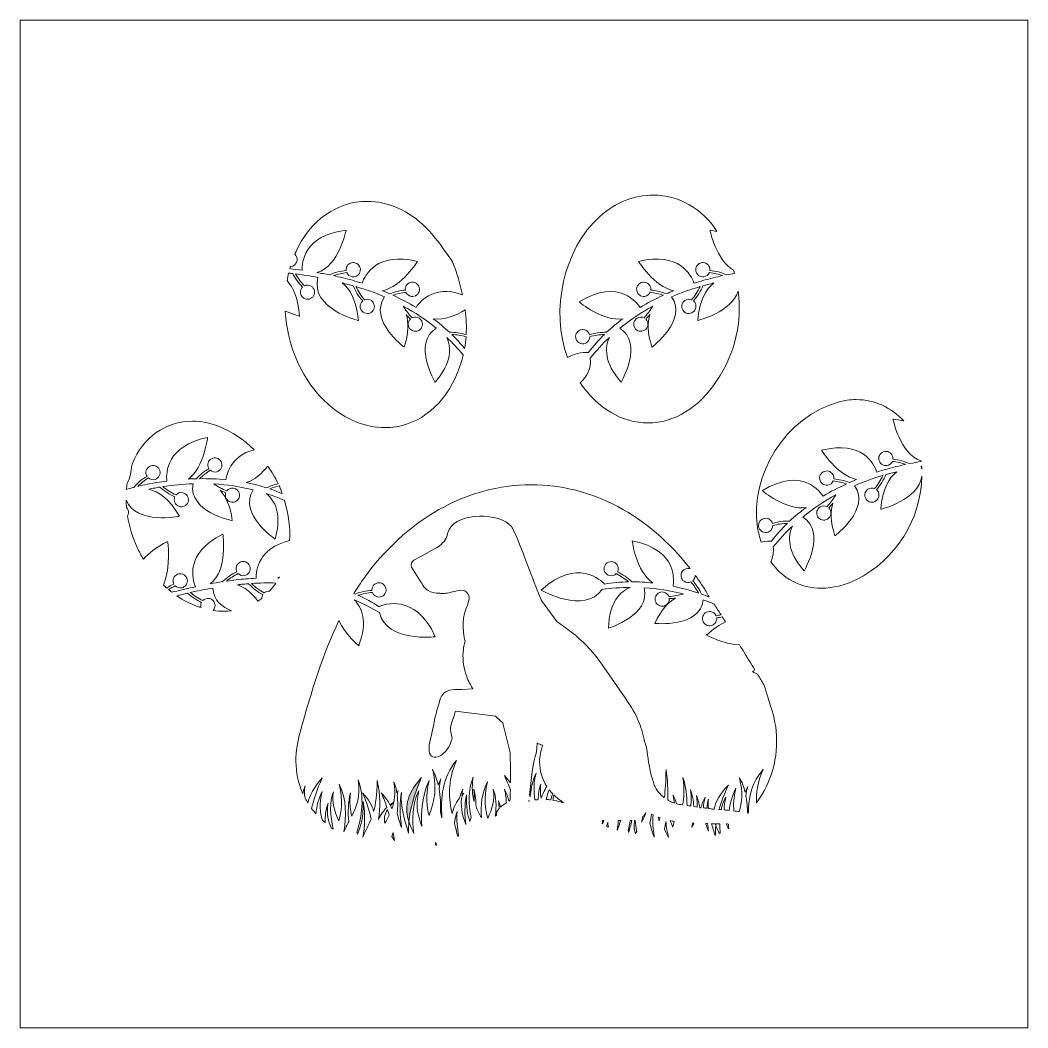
# Model space of a CAD drawing. Extents: x 259 to 1424, y -885 to -136.
# Drawn here: x 263.2 to 587.2, y -885.3 to -561.3 of the extents above; entities that cross this region are included whole.
import ezdxf

# ---------------------------------------------------------------- set-up
doc = ezdxf.new("R2010")
doc.units = 0
doc.header["$MEASUREMENT"] = 0
doc.layers.add('Layer 1', color=7, linetype='Continuous', lineweight=0)

# ---------------------------------------------------------------- blocks, each defined once
blk = doc.blocks.new('Block_0')
at = {"layer": 'Layer 1', "true_color": 0x222a39, "transparency": 33554687}
h = blk.add_hatch(color=179, dxfattribs=at)
h.dxf.hatch_style = 2
edge = h.paths.add_edge_path()
edge.add_spline(control_points=[(388.18, -818.9), (388.55, -815.05), (389.69, -810.4), (392.25, -804.82), (386.99, -810.62), (386.89, -814.93), (388.18, -818.9)], knot_values=[0, 0, 0, 0, 1, 1, 1, 2, 2, 2, 2], degree=3, periodic=0)
at = {"layer": 'Layer 1'}
for points, knots in [([(263.18, -561.27), (263.18, -561.27), (263.18, -885.29), (263.18, -885.29), (263.18, -885.29), (587.19, -885.29), (587.19, -885.29), (587.19, -885.29), (587.19, -561.27), (587.19, -561.27), (587.19, -561.27), (263.18, -561.27), (263.18, -561.27)], [0, 0, 0, 0, 1, 1, 1, 2, 2, 2, 3, 3, 3, 4, 4, 4, 4]), ([(449.6, -624.4), (454.65, -619.91), (460.58, -617.53), (466.75, -617.53), (474.96, -617.53), (482.45, -621.85), (487.23, -629.18), (486.52, -629.04), (485.78, -628.93), (484.99, -628.84), (484.99, -628.84), (486.94, -638.44), (492.59, -641.67), (492.69, -642.01), (492.78, -642.36), (492.87, -642.7), (492.02, -642.86), (491.17, -643), (490.33, -643.17), (488.66, -642.42), (486.77, -641.9), (484.95, -641.79), (484.98, -641.6), (484.99, -641.4), (484.96, -641.2), (484.78, -639.95), (483.62, -639.08), (482.37, -639.25), (481.12, -639.43), (480.25, -640.59), (480.43, -641.84), (480.61, -643.09), (481.76, -643.96), (483.01, -643.78), (483.82, -643.67), (484.47, -643.14), (484.78, -642.44), (486.25, -642.63), (487.66, -642.97), (489.05, -643.43), (487, -643.87), (484.97, -644.36), (482.97, -644.93), (481.93, -645.23), (480.88, -645.55), (479.84, -645.89), (478.94, -643.28), (475.13, -635.63), (462.03, -638.86), (462.03, -638.86), (467.02, -646.92), (473.31, -648.28), (472.51, -648.61), (471.71, -648.94), (470.92, -649.3), (469.35, -648.64), (467.6, -648.19), (465.94, -648.09), (465.96, -647.89), (465.97, -647.7), (465.94, -647.49), (465.76, -646.24), (464.6, -645.37), (463.35, -645.55), (462.1, -645.73), (461.23, -646.88), (461.41, -648.14), (461.59, -649.39), (462.75, -650.26), (464, -650.08), (464.81, -649.96), (465.45, -649.43), (465.76, -648.74), (467.22, -648.93), (468.62, -649.26), (470, -649.71), (467.43, -650.89), (464.92, -652.2), (462.5, -653.65), (461.86, -652.63), (455.87, -643.83), (442.96, -651.9), (442.96, -651.9), (450.53, -658.28), (457.03, -657.28), (455.19, -658.64), (453.43, -660.1), (451.76, -661.64), (449.93, -661.59), (447.98, -661.84), (446.26, -662.43), (446.2, -662.24), (446.13, -662.06), (446.03, -661.88), (445.39, -660.79), (443.98, -660.43), (442.9, -661.08), (441.81, -661.72), (441.45, -663.12), (442.09, -664.21), (442.74, -665.3), (444.14, -665.66), (445.23, -665.01), (445.93, -664.59), (446.32, -663.86), (446.34, -663.09), (447.89, -662.67), (449.44, -662.43), (451.03, -662.34), (449.17, -664.14), (447.45, -666.07), (445.89, -668.12), (445.18, -668.07), (442.16, -667.97), (439.12, -669.78), (433.67, -654.55), (437.78, -634.92), (449.6, -624.4)], [0, 0, 0, 0, 1, 1, 1, 2, 2, 2, 3, 3, 3, 4, 4, 4, 5, 5, 5, 6, 6, 6, 7, 7, 7, 8, 8, 8, 9, 9, 9, 10, 10, 10, 11, 11, 11, 12, 12, 12, 13, 13, 13, 14, 14, 14, 15, 15, 15, 16, 16, 16, 17, 17, 17, 18, 18, 18, 19, 19, 19, 20, 20, 20, 21, 21, 21, 22, 22, 22, 23, 23, 23, 24, 24, 24, 25, 25, 25, 26, 26, 26, 27, 27, 27, 28, 28, 28, 29, 29, 29, 30, 30, 30, 31, 31, 31, 32, 32, 32, 33, 33, 33, 34, 34, 34, 35, 35, 35, 36, 36, 36, 37, 37, 37, 38, 38, 38, 39, 39, 39, 39]), ([(374.78, -619.54), (381.51, -619.54), (388.23, -622.55), (393.7, -628.01), (396.38, -630.68), (398.71, -633.99), (400.58, -636.65), (401.16, -637.47), (401.71, -638.26), (402.24, -638.98), (403.63, -642.75), (404.69, -646.27), (405.43, -649.59), (395.67, -645.94), (391.04, -652.76), (390.48, -653.65), (388.05, -652.2), (385.54, -650.89), (382.98, -649.71), (384.36, -649.26), (385.76, -648.93), (387.21, -648.74), (387.52, -649.43), (388.17, -649.96), (388.98, -650.08), (390.23, -650.26), (391.39, -649.39), (391.56, -648.14), (391.74, -646.88), (390.87, -645.73), (389.62, -645.55), (388.37, -645.37), (387.21, -646.24), (387.03, -647.49), (387.01, -647.7), (387.01, -647.89), (387.04, -648.09), (385.37, -648.19), (383.63, -648.64), (382.06, -649.3), (381.27, -648.94), (380.47, -648.61), (379.67, -648.28), (385.96, -646.92), (390.94, -638.86), (390.94, -638.86), (377.84, -635.63), (374.04, -643.28), (373.14, -645.89), (372.09, -645.55), (371.05, -645.23), (370.01, -644.93), (368.01, -644.36), (365.98, -643.87), (363.92, -643.43), (365.31, -642.97), (366.73, -642.63), (368.2, -642.44), (368.5, -643.14), (369.15, -643.67), (369.96, -643.78), (371.21, -643.96), (372.37, -643.09), (372.55, -641.84), (372.72, -640.59), (371.85, -639.43), (370.6, -639.25), (369.35, -639.08), (368.19, -639.95), (368.02, -641.2), (367.99, -641.4), (368, -641.6), (368.02, -641.79), (366.21, -641.9), (364.31, -642.42), (362.64, -643.17), (361.3, -642.9), (359.95, -642.65), (358.59, -642.42), (365.63, -640.45), (367.99, -628.84), (367.99, -628.84), (354.31, -630.37), (353.76, -639.26), (353.87, -641.7), (352.52, -641.51), (351.19, -641.35), (349.85, -641.18), (349.91, -640.96), (349.97, -640.73), (350.04, -640.5), (351.12, -640.45), (352.04, -639.65), (352.2, -638.54), (352.31, -637.76), (352.01, -637.02), (351.48, -636.53), (351.57, -636.3), (351.66, -636.07), (351.77, -635.84), (356.38, -625.64), (364.99, -619.54), (374.78, -619.54)], [0, 0, 0, 0, 1, 1, 1, 2, 2, 2, 3, 3, 3, 4, 4, 4, 5, 5, 5, 6, 6, 6, 7, 7, 7, 8, 8, 8, 9, 9, 9, 10, 10, 10, 11, 11, 11, 12, 12, 12, 13, 13, 13, 14, 14, 14, 15, 15, 15, 16, 16, 16, 17, 17, 17, 18, 18, 18, 19, 19, 19, 20, 20, 20, 21, 21, 21, 22, 22, 22, 23, 23, 23, 24, 24, 24, 25, 25, 25, 26, 26, 26, 27, 27, 27, 28, 28, 28, 29, 29, 29, 30, 30, 30, 31, 31, 31, 32, 32, 32, 33, 33, 33, 34, 34, 34, 34]), ([(362.17, -684.75), (353.91, -677.47), (349.05, -666.17), (348.43, -654.82), (350.98, -655.93), (353.03, -656.43), (353.03, -656.43), (352.63, -650.85), (350.99, -647.29), (348.99, -645), (349.13, -644.19), (349.3, -643.39), (349.49, -642.59), (349.92, -642.64), (350.36, -642.68), (350.8, -642.73), (351.6, -644.32), (352.71, -645.88), (354, -647.08), (353.86, -647.22), (353.72, -647.37), (353.62, -647.54), (352.96, -648.62), (353.29, -650.02), (354.37, -650.68), (355.45, -651.35), (356.86, -651.01), (357.52, -649.93), (358.18, -648.85), (357.84, -647.45), (356.76, -646.79), (356.06, -646.36), (355.23, -646.35), (354.55, -646.7), (353.44, -645.51), (352.5, -644.23), (351.67, -642.85), (354.1, -643.17), (356.52, -643.57), (358.92, -644.03), (356.31, -654.03), (371.93, -657.85), (371.93, -657.85), (371.46, -651.36), (369.21, -647.76), (366.73, -645.77), (367.39, -645.93), (368.04, -646.09), (368.69, -646.26), (369.22, -646.4), (369.75, -646.54), (370.28, -646.69), (370.98, -648.43), (372.04, -650.19), (373.32, -651.56), (373.17, -651.68), (373.03, -651.82), (372.91, -651.99), (372.19, -653.02), (372.43, -654.45), (373.47, -655.17), (374.5, -655.9), (375.93, -655.65), (376.65, -654.62), (377.38, -653.59), (377.13, -652.16), (376.1, -651.43), (375.43, -650.96), (374.6, -650.91), (373.89, -651.2), (372.81, -649.88), (371.91, -648.46), (371.14, -646.94), (374.3, -647.86), (377.38, -648.97), (380.36, -650.26), (375.07, -657.75), (386.65, -666.39), (386.65, -666.39), (388.22, -661.8), (388.12, -658.4), (387.3, -655.9), (387.72, -656.44), (388.18, -656.94), (388.66, -657.39), (388.52, -657.53), (388.39, -657.68), (388.28, -657.85), (387.62, -658.93), (387.96, -660.33), (389.04, -660.99), (390.11, -661.65), (391.52, -661.32), (392.18, -660.24), (392.84, -659.16), (392.51, -657.76), (391.43, -657.1), (390.73, -656.67), (389.89, -656.67), (389.21, -657.01), (388.11, -655.83), (387.17, -654.56), (386.34, -653.19), (390.11, -655.25), (393.68, -657.64), (396.99, -660.36), (389.22, -665.22), (396.57, -677.66), (396.57, -677.66), (402.2, -671.32), (401.74, -666.35), (400.35, -663.3), (402.22, -665.05), (403.98, -666.92), (405.65, -668.9), (405.06, -671.37), (404.23, -673.8), (403.13, -676.2), (398.51, -686.27), (390.04, -692.29), (380.48, -692.29), (374.1, -692.29), (367.76, -689.68), (362.17, -684.75)], [0, 0, 0, 0, 1, 1, 1, 2, 2, 2, 3, 3, 3, 4, 4, 4, 5, 5, 5, 6, 6, 6, 7, 7, 7, 8, 8, 8, 9, 9, 9, 10, 10, 10, 11, 11, 11, 12, 12, 12, 13, 13, 13, 14, 14, 14, 15, 15, 15, 16, 16, 16, 17, 17, 17, 18, 18, 18, 19, 19, 19, 20, 20, 20, 21, 21, 21, 22, 22, 22, 23, 23, 23, 24, 24, 24, 25, 25, 25, 26, 26, 26, 27, 27, 27, 28, 28, 28, 29, 29, 29, 30, 30, 30, 31, 31, 31, 32, 32, 32, 33, 33, 33, 34, 34, 34, 35, 35, 35, 36, 36, 36, 37, 37, 37, 38, 38, 38, 39, 39, 39, 40, 40, 40, 41, 41, 41, 41]), ([(446.45, -669.94), (448.36, -667.57), (450.43, -665.35), (452.62, -663.3), (451.24, -666.35), (450.77, -671.32), (456.4, -677.66), (456.4, -677.66), (463.76, -665.22), (455.98, -660.36), (459.3, -657.64), (462.87, -655.25), (466.63, -653.19), (465.81, -654.56), (464.87, -655.83), (463.77, -657.01), (463.08, -656.67), (462.25, -656.67), (461.55, -657.1), (460.47, -657.76), (460.13, -659.16), (460.79, -660.24), (461.45, -661.32), (462.86, -661.65), (463.94, -660.99), (465.01, -660.33), (465.35, -658.93), (464.69, -657.85), (464.58, -657.68), (464.45, -657.53), (464.31, -657.39), (464.8, -656.94), (465.25, -656.44), (465.68, -655.9), (464.85, -658.4), (464.75, -661.8), (466.32, -666.39), (466.32, -666.39), (477.91, -657.75), (472.61, -650.26), (475.59, -648.97), (478.67, -647.86), (481.83, -646.94), (481.06, -648.46), (480.16, -649.88), (479.08, -651.2), (478.38, -650.91), (477.54, -650.96), (476.87, -651.43), (475.84, -652.16), (475.59, -653.59), (476.32, -654.62), (477.05, -655.65), (478.47, -655.9), (479.51, -655.17), (480.54, -654.45), (480.79, -653.02), (480.06, -651.99), (479.94, -651.82), (479.8, -651.68), (479.65, -651.56), (480.94, -650.19), (481.99, -648.43), (482.7, -646.69), (483.23, -646.54), (483.76, -646.4), (484.29, -646.26), (484.94, -646.09), (485.59, -645.93), (486.24, -645.77), (483.76, -647.76), (481.52, -651.36), (481.05, -657.85), (481.05, -657.85), (491.97, -655.17), (494.01, -648.44), (495.37, -658.57), (493.1, -668.2), (487.21, -677.19), (481.54, -685.84), (473.45, -690.8), (465.02, -690.8), (456.77, -690.8), (448.91, -686.11), (443.27, -677.89), (445.42, -675.88), (446.9, -673.26), (446.45, -669.94)], [0, 0, 0, 0, 1, 1, 1, 2, 2, 2, 3, 3, 3, 4, 4, 4, 5, 5, 5, 6, 6, 6, 7, 7, 7, 8, 8, 8, 9, 9, 9, 10, 10, 10, 11, 11, 11, 12, 12, 12, 13, 13, 13, 14, 14, 14, 15, 15, 15, 16, 16, 16, 17, 17, 17, 18, 18, 18, 19, 19, 19, 20, 20, 20, 21, 21, 21, 22, 22, 22, 23, 23, 23, 24, 24, 24, 25, 25, 25, 26, 26, 26, 27, 27, 27, 28, 28, 28, 29, 29, 29, 29]), ([(406.59, -662.4), (404.9, -661.84), (403, -661.59), (401.21, -661.64), (399.55, -660.1), (397.79, -658.64), (395.95, -657.28), (399.56, -657.84), (403.5, -656.11), (406.29, -654.47), (406.64, -657.22), (406.74, -659.85), (406.59, -662.4)], [0, 0, 0, 0, 1, 1, 1, 2, 2, 2, 3, 3, 3, 4, 4, 4, 4]), ([(406.08, -666.84), (404.79, -665.26), (403.41, -663.76), (401.95, -662.34), (403.51, -662.43), (405.03, -662.67), (406.55, -663.07), (406.46, -664.35), (406.3, -665.6), (406.08, -666.84)], [0, 0, 0, 0, 1, 1, 1, 2, 2, 2, 3, 3, 3, 3]), ([(547.27, -690.14), (546.22, -689.88), (545.08, -689.68), (543.82, -689.54), (543.82, -689.54), (546.1, -700.72), (552.84, -702.99), (552.85, -703.06), (552.86, -703.12), (552.86, -703.18), (551.63, -703.4), (550.4, -703.62), (549.17, -703.87), (547.5, -703.12), (545.6, -702.6), (543.79, -702.49), (543.82, -702.29), (543.82, -702.1), (543.8, -701.89), (543.62, -700.64), (542.46, -699.77), (541.21, -699.95), (539.96, -700.13), (539.09, -701.28), (539.27, -702.53), (539.44, -703.79), (540.6, -704.66), (541.85, -704.48), (542.66, -704.36), (543.31, -703.83), (543.62, -703.14), (545.08, -703.33), (546.5, -703.67), (547.89, -704.13), (545.84, -704.56), (543.8, -705.05), (541.81, -705.63), (540.76, -705.93), (539.72, -706.24), (538.67, -706.58), (537.78, -703.98), (533.97, -696.32), (520.87, -699.56), (520.87, -699.56), (525.86, -707.62), (532.14, -708.97), (531.34, -709.3), (530.55, -709.64), (529.75, -709.99), (528.18, -709.34), (526.44, -708.89), (524.77, -708.78), (524.8, -708.59), (524.81, -708.39), (524.78, -708.19), (524.6, -706.94), (523.44, -706.07), (522.19, -706.25), (520.94, -706.42), (520.07, -707.58), (520.25, -708.83), (520.43, -710.08), (521.58, -710.95), (522.83, -710.78), (523.64, -710.66), (524.29, -710.13), (524.6, -709.43), (526.05, -709.63), (527.46, -709.95), (528.83, -710.41), (526.27, -711.59), (523.76, -712.9), (521.33, -714.35), (520.69, -713.32), (514.71, -704.53), (501.8, -712.6), (501.8, -712.6), (509.37, -718.97), (515.86, -717.98), (514.02, -719.34), (512.26, -720.79), (510.6, -722.34), (508.77, -722.29), (506.81, -722.54), (505.09, -723.13), (505.04, -722.94), (504.97, -722.75), (504.87, -722.58), (504.22, -721.49), (502.82, -721.13), (501.73, -721.77), (500.65, -722.42), (500.29, -723.82), (500.93, -724.91), (501.57, -725.99), (502.98, -726.35), (504.06, -725.71), (504.77, -725.29), (505.16, -724.55), (505.18, -723.79), (506.73, -723.37), (508.28, -723.13), (509.86, -723.04), (508.01, -724.83), (506.28, -726.76), (504.73, -728.82), (504.3, -728.79), (503.02, -728.74), (501.41, -729.11), (500.93, -727.65), (500.55, -726.11), (500.3, -724.48), (497.65, -707.3), (509.49, -688.8), (526.17, -684.1), (528.09, -683.56), (530.04, -683.29), (531.97, -683.29), (537.96, -683.29), (543.43, -685.88), (547.27, -690.14)], [0, 0, 0, 0, 1, 1, 1, 2, 2, 2, 3, 3, 3, 4, 4, 4, 5, 5, 5, 6, 6, 6, 7, 7, 7, 8, 8, 8, 9, 9, 9, 10, 10, 10, 11, 11, 11, 12, 12, 12, 13, 13, 13, 14, 14, 14, 15, 15, 15, 16, 16, 16, 17, 17, 17, 18, 18, 18, 19, 19, 19, 20, 20, 20, 21, 21, 21, 22, 22, 22, 23, 23, 23, 24, 24, 24, 25, 25, 25, 26, 26, 26, 27, 27, 27, 28, 28, 28, 29, 29, 29, 30, 30, 30, 31, 31, 31, 32, 32, 32, 33, 33, 33, 34, 34, 34, 35, 35, 35, 36, 36, 36, 37, 37, 37, 38, 38, 38, 39, 39, 39, 40, 40, 40, 40]), ([(318.6, -690.23), (321.4, -690.23), (324.22, -690.79), (326.97, -691.88), (331.34, -693.62), (335.11, -696.09), (338.41, -699.41), (330.51, -701.33), (329.46, -708.1), (329.35, -709.05), (326.54, -708.78), (323.7, -708.67), (320.88, -708.71), (321.93, -707.7), (323.06, -706.81), (324.29, -706.01), (324.87, -706.51), (325.68, -706.71), (326.46, -706.46), (327.67, -706.09), (328.34, -704.8), (327.96, -703.6), (327.59, -702.39), (326.3, -701.72), (325.1, -702.1), (323.89, -702.47), (323.22, -703.76), (323.6, -704.96), (323.66, -705.16), (323.75, -705.33), (323.85, -705.5), (322.39, -706.31), (321.01, -707.46), (319.87, -708.72), (319.01, -708.75), (318.14, -708.78), (317.28, -708.83), (322.38, -704.91), (323.42, -695.49), (323.42, -695.49), (310.2, -698.18), (310.05, -706.73), (310.35, -709.47), (309.26, -709.61), (308.18, -709.77), (307.11, -709.95), (305.06, -710.29), (303.02, -710.72), (300.97, -711.2), (302.03, -710.19), (303.17, -709.28), (304.41, -708.47), (304.99, -708.97), (305.8, -709.17), (306.58, -708.93), (307.79, -708.55), (308.46, -707.27), (308.08, -706.07), (307.71, -704.86), (306.42, -704.19), (305.22, -704.56), (304.01, -704.94), (303.34, -706.22), (303.72, -707.43), (303.78, -707.62), (303.87, -707.8), (303.97, -707.96), (302.38, -708.84), (300.89, -710.13), (299.71, -711.52), (298.92, -711.71), (298.13, -711.93), (297.35, -712.14), (297.4, -711.5), (297.47, -710.87), (297.56, -710.24), (298.52, -708.47), (298.94, -706.37), (299.07, -704.35), (299.13, -704.19), (299.18, -704.03), (299.25, -703.87), (302.58, -695.46), (309.99, -690.23), (318.6, -690.23)], [0, 0, 0, 0, 1, 1, 1, 2, 2, 2, 3, 3, 3, 4, 4, 4, 5, 5, 5, 6, 6, 6, 7, 7, 7, 8, 8, 8, 9, 9, 9, 10, 10, 10, 11, 11, 11, 12, 12, 12, 13, 13, 13, 14, 14, 14, 15, 15, 15, 16, 16, 16, 17, 17, 17, 18, 18, 18, 19, 19, 19, 20, 20, 20, 21, 21, 21, 22, 22, 22, 23, 23, 23, 24, 24, 24, 25, 25, 25, 26, 26, 26, 27, 27, 27, 28, 28, 28, 28]), ([(342.77, -704.66), (343.97, -706.38), (345.09, -708.27), (346.15, -710.32), (344.88, -710.62), (343.61, -711.08), (342.47, -711.67), (340.3, -710.98), (338.09, -710.42), (335.85, -709.98), (338.64, -709.14), (341.01, -706.9), (342.77, -704.66)], [0, 0, 0, 0, 1, 1, 1, 2, 2, 2, 3, 3, 3, 4, 4, 4, 4]), ([(553.02, -704.71), (553.04, -705.01), (553.06, -705.31), (553.08, -705.62), (553.03, -705.33), (552.97, -705.03), (552.89, -704.73), (552.93, -704.72), (552.98, -704.72), (553.02, -704.71)], [0, 0, 0, 0, 1, 1, 1, 2, 2, 2, 3, 3, 3, 3]), ([(532.05, -741.16), (528.31, -743), (524.55, -743.93), (520.85, -743.93), (514.02, -743.93), (508.26, -740.78), (504.52, -735.42), (505.21, -734.02), (505.53, -732.43), (505.29, -730.64), (507.2, -728.27), (509.26, -726.05), (511.46, -723.99), (510.08, -727.05), (509.61, -732.01), (515.24, -738.36), (515.24, -738.36), (522.59, -725.91), (514.82, -721.05), (518.14, -718.34), (521.7, -715.95), (525.47, -713.89), (524.65, -715.26), (523.7, -716.52), (522.61, -717.71), (521.92, -717.36), (521.08, -717.36), (520.38, -717.79), (519.31, -718.45), (518.97, -719.86), (519.63, -720.94), (520.29, -722.01), (521.7, -722.35), (522.77, -721.69), (523.85, -721.03), (524.19, -719.62), (523.53, -718.55), (523.42, -718.37), (523.29, -718.22), (523.15, -718.09), (523.63, -717.64), (524.09, -717.13), (524.52, -716.6), (523.69, -719.1), (523.59, -722.5), (525.16, -727.09), (525.16, -727.09), (536.75, -718.45), (531.45, -710.96), (534.43, -709.66), (537.51, -708.55), (540.67, -707.63), (539.9, -709.15), (539, -710.57), (537.92, -711.9), (537.21, -711.6), (536.38, -711.66), (535.71, -712.13), (534.68, -712.86), (534.43, -714.29), (535.16, -715.32), (535.89, -716.35), (537.31, -716.6), (538.35, -715.87), (539.38, -715.14), (539.63, -713.72), (538.9, -712.68), (538.78, -712.52), (538.64, -712.38), (538.49, -712.25), (539.78, -710.88), (540.83, -709.13), (541.54, -707.38), (542.06, -707.23), (542.59, -707.09), (543.13, -706.95), (543.77, -706.79), (544.43, -706.63), (545.08, -706.47), (542.6, -708.45), (540.35, -712.05), (539.89, -718.54), (539.89, -718.54), (552.13, -715.54), (553.11, -707.91), (552.9, -721.53), (544.75, -734.94), (532.05, -741.16)], [0, 0, 0, 0, 1, 1, 1, 2, 2, 2, 3, 3, 3, 4, 4, 4, 5, 5, 5, 6, 6, 6, 7, 7, 7, 8, 8, 8, 9, 9, 9, 10, 10, 10, 11, 11, 11, 12, 12, 12, 13, 13, 13, 14, 14, 14, 15, 15, 15, 16, 16, 16, 17, 17, 17, 18, 18, 18, 19, 19, 19, 20, 20, 20, 21, 21, 21, 22, 22, 22, 23, 23, 23, 24, 24, 24, 25, 25, 25, 26, 26, 26, 27, 27, 27, 28, 28, 28, 29, 29, 29, 29]), ([(337.11, -737.14), (336.84, -735.91), (335.63, -735.12), (334.39, -735.39), (333.16, -735.66), (332.37, -736.87), (332.64, -738.11), (332.68, -738.31), (332.76, -738.49), (332.84, -738.66), (331.18, -739.39), (329.58, -740.54), (328.28, -741.82), (326.92, -742.03), (325.57, -742.26), (324.22, -742.51), (330.14, -738.23), (328.34, -726.52), (328.34, -726.52), (316.03, -732.69), (318.59, -741.22), (319.53, -743.47), (317.23, -743.97), (314.94, -744.5), (312.68, -745.03), (312.43, -745.09), (312.18, -745.16), (311.93, -745.22), (311.59, -744.95), (311.25, -744.68), (310.92, -744.4), (311.59, -743.95), (312.28, -743.53), (313, -743.15), (313.53, -743.69), (314.32, -743.97), (315.12, -743.8), (316.36, -743.53), (317.14, -742.31), (316.88, -741.08), (316.61, -739.84), (315.39, -739.06), (314.16, -739.32), (312.92, -739.59), (312.14, -740.81), (312.4, -742.04), (312.45, -742.24), (312.52, -742.42), (312.61, -742.6), (311.83, -742.94), (311.06, -743.4), (310.33, -743.9), (309.96, -743.58), (309.61, -743.24), (309.26, -742.91), (311.82, -736.93), (310.58, -728.88), (310.58, -728.88), (307, -730.68), (304.51, -732.65), (302.79, -734.64), (302.07, -733.41), (301.41, -732.14), (300.81, -730.81), (299.29, -727.49), (298.26, -724.07), (297.7, -720.68), (297.85, -720.42), (297.94, -720.13), (297.97, -719.82), (298.05, -719.14), (297.8, -718.5), (297.37, -718.03), (297.3, -717.23), (297.26, -716.44), (297.24, -715.66), (300.57, -723.64), (314.39, -720.79), (314.39, -720.79), (311.18, -715.13), (307.61, -712.84), (304.51, -712.11), (305.17, -711.97), (305.83, -711.84), (306.49, -711.71), (307.03, -711.61), (307.57, -711.51), (308.11, -711.42), (309.5, -712.69), (311.2, -713.83), (312.95, -714.51), (312.87, -714.69), (312.8, -714.87), (312.77, -715.08), (312.55, -716.32), (313.39, -717.5), (314.63, -717.72), (315.88, -717.93), (317.06, -717.1), (317.27, -715.85), (317.49, -714.61), (316.65, -713.42), (315.41, -713.21), (314.6, -713.07), (313.82, -713.38), (313.32, -713.95), (311.77, -713.21), (310.35, -712.32), (309, -711.27), (312.25, -710.75), (315.51, -710.43), (318.76, -710.33), (317.18, -719.36), (331.36, -722.2), (331.36, -722.2), (330.8, -717.38), (329.26, -714.35), (327.44, -712.45), (328.05, -712.75), (328.68, -713), (329.31, -713.21), (329.24, -713.39), (329.19, -713.58), (329.16, -713.78), (329.03, -715.04), (329.94, -716.16), (331.19, -716.3), (332.45, -716.43), (333.58, -715.53), (333.71, -714.27), (333.85, -713.01), (332.94, -711.89), (331.68, -711.75), (330.87, -711.66), (330.11, -712.02), (329.64, -712.63), (328.14, -712.03), (326.74, -711.29), (325.41, -710.4), (329.7, -710.65), (333.95, -711.28), (338.11, -712.31), (333.17, -720.04), (345.15, -728.13), (345.15, -728.13), (347.51, -719.98), (344.96, -715.69), (342.4, -713.53), (344.34, -714.15), (346.25, -714.87), (348.13, -715.67), (349.51, -720.31), (350.08, -724.57), (349.83, -728.6), (339.77, -731.05), (339.01, -738.25), (339.06, -740.74), (337.97, -740.78), (336.87, -740.84), (335.79, -740.92), (333.72, -741.08), (331.64, -741.32), (329.57, -741.62), (330.71, -740.7), (331.92, -739.9), (333.23, -739.21), (333.77, -739.76), (334.55, -740.03), (335.35, -739.86), (336.59, -739.59), (337.37, -738.38), (337.11, -737.14)], [0, 0, 0, 0, 1, 1, 1, 2, 2, 2, 3, 3, 3, 4, 4, 4, 5, 5, 5, 6, 6, 6, 7, 7, 7, 8, 8, 8, 9, 9, 9, 10, 10, 10, 11, 11, 11, 12, 12, 12, 13, 13, 13, 14, 14, 14, 15, 15, 15, 16, 16, 16, 17, 17, 17, 18, 18, 18, 19, 19, 19, 20, 20, 20, 21, 21, 21, 22, 22, 22, 23, 23, 23, 24, 24, 24, 25, 25, 25, 26, 26, 26, 27, 27, 27, 28, 28, 28, 29, 29, 29, 30, 30, 30, 31, 31, 31, 32, 32, 32, 33, 33, 33, 34, 34, 34, 35, 35, 35, 36, 36, 36, 37, 37, 37, 38, 38, 38, 39, 39, 39, 40, 40, 40, 41, 41, 41, 42, 42, 42, 43, 43, 43, 44, 44, 44, 45, 45, 45, 46, 46, 46, 47, 47, 47, 48, 48, 48, 49, 49, 49, 50, 50, 50, 51, 51, 51, 52, 52, 52, 53, 53, 53, 54, 54, 54, 55, 55, 55, 56, 56, 56, 57, 57, 57, 57]), ([(346.59, -711.14), (346.9, -711.95), (347.18, -712.74), (347.45, -713.53), (346.13, -712.96), (344.8, -712.44), (343.43, -711.98), (344.44, -711.57), (345.45, -711.24), (346.5, -710.98), (346.53, -711.03), (346.56, -711.09), (346.59, -711.14)], [0, 0, 0, 0, 1, 1, 1, 2, 2, 2, 3, 3, 3, 4, 4, 4, 4]), ([(499.94, -812.92), (499.75, -809.82), (500.22, -806.38), (502.11, -802.22), (498.46, -806.21), (497.33, -811.18), (497.32, -815.99), (497.23, -816.08), (497.14, -816.17), (497.05, -816.27), (497.04, -816.27), (497.04, -816.26), (497.03, -816.26), (497.05, -814.39), (496.92, -812.48), (496.53, -810.58), (496.65, -809.7), (496.84, -808.74), (497.11, -807.69), (496.8, -808.29), (496.53, -808.89), (496.28, -809.5), (495.88, -807.92), (495.29, -806.36), (494.47, -804.83), (495.66, -809.73), (495.24, -812.85), (494.33, -815.75), (493.78, -815.66), (493.24, -815.59), (492.69, -815.52), (492.45, -813.57), (492.54, -811.3), (493.33, -808.21), (492.12, -810.54), (491.46, -812.97), (491.15, -815.36), (490.6, -815.31), (490.06, -815.26), (489.51, -815.22), (489.52, -814.03), (489.68, -812.69), (490.05, -811.11), (489.34, -812.42), (488.88, -813.78), (488.57, -815.15), (488.33, -815.13), (488.1, -815.11), (487.87, -815.09), (488.52, -812.74), (489.5, -810.16), (490.92, -807.3), (488.05, -810.21), (486.72, -812.71), (486.32, -814.97), (485.92, -814.94), (485.52, -814.92), (485.12, -814.88), (485.12, -814.88), (485.12, -814.88), (485.12, -814.88), (484.9, -814.83), (484.68, -814.79), (484.46, -814.75), (484.38, -813.78), (484.37, -812.77), (484.48, -811.73), (484.24, -812.61), (484.12, -813.62), (484.06, -814.69), (483.66, -814.63), (483.26, -814.59), (482.88, -814.56), (482.93, -813.54), (483.08, -812.41), (483.39, -811.11), (482.79, -812.22), (482.36, -813.37), (482.06, -814.53), (482.03, -814.53), (482, -814.52), (481.97, -814.52), (481.89, -814.51), (481.81, -814.49), (481.74, -814.48), (481.51, -813.2), (481.16, -811.9), (480.65, -810.59), (480.86, -812.02), (480.94, -813.25), (480.91, -814.34), (480.58, -814.28), (480.24, -814.23), (479.91, -814.16), (479.85, -814.15), (479.8, -814.14), (479.75, -814.13), (479.66, -812.33), (479.36, -810.52), (478.72, -808.78), (479.02, -810.84), (479, -812.5), (478.79, -813.95), (478.38, -813.88), (477.98, -813.83), (477.6, -813.78), (477.62, -810.76), (477.27, -807.7), (476.29, -804.85), (476.8, -808.56), (476.62, -811.23), (476.14, -813.59), (475.49, -813.5), (474.85, -813.38), (474.2, -813.21), (473.93, -812.3), (473.58, -811.4), (473.13, -810.52), (473.34, -811.44), (473.48, -812.26), (473.59, -813.04), (472.96, -812.84), (472.3, -812.56), (471.61, -812.16), (471.54, -812.12), (471.47, -812.08), (471.4, -812.03), (471.5, -808.95), (471.37, -805.66), (470.85, -802.2), (470.8, -806.07), (470.61, -808.96), (470.3, -811.3), (468.89, -810.25), (467.73, -808.91), (467.05, -807.24), (466.37, -805.6), (465.06, -799.68), (465.03, -797.93), (465.01, -797.93), (464.98, -797.94), (464.95, -797.94), (464.94, -797.77), (464.92, -797.59), (464.9, -797.42), (464.74, -795.95), (464.42, -794.54), (463.95, -793.22), (463.95, -793.21), (463.95, -793.2), (463.95, -793.19), (462.68, -787.69), (461.93, -785.37), (457.72, -779.22), (457.72, -779.22), (450.85, -769.31), (450.85, -769.31), (449.11, -766.78), (447.54, -764.79), (445.93, -763.05), (444.4, -761.41), (442.84, -759.99), (441.02, -758.54), (439.49, -757.32), (437.78, -756.06), (435.78, -754.62), (435.78, -754.62), (430.78, -747.86), (430.78, -747.86), (430.78, -747.86), (430.78, -747.84), (430.78, -747.84), (430.78, -747.84), (429.44, -744.54), (429.44, -744.54), (427.06, -738.48), (423.55, -728.83), (421.78, -725.24), (421.77, -725.24), (421.77, -725.23), (421.76, -725.22), (421.51, -724.7), (421.29, -724.31), (421.11, -724.08), (417.69, -719.58), (403.81, -719.5), (401.09, -725.05), (400.91, -725.39), (400.79, -725.75), (400.71, -726.13), (400.71, -726.13), (400.34, -727.35), (400.34, -727.35), (399.98, -728.68), (398.29, -730.24), (397.07, -730.9), (397.07, -730.9), (396.43, -731.27), (396.43, -731.27), (396.43, -731.27), (396.38, -731.3), (396.38, -731.3), (396.38, -731.3), (391.79, -733.84), (391.79, -733.84), (391.79, -733.84), (389.78, -734.94), (389.78, -734.94), (389, -735.37), (388.67, -736.33), (389.02, -737.17), (389.02, -737.17), (390.13, -738.9), (390.13, -738.9), (390.13, -738.9), (392.15, -742.05), (392.15, -742.05), (392.23, -742.24), (392.32, -742.43), (392.42, -742.61), (392.5, -742.74), (392.57, -742.85), (392.64, -742.97), (393.09, -743.65), (393.68, -744.22), (394.35, -744.64), (395.37, -745.29), (396.6, -745.61), (397.86, -745.51), (398.03, -745.55), (398.19, -745.57), (398.36, -745.58), (398.61, -745.62), (398.86, -745.63), (399.11, -745.63), (399.75, -745.63), (400.38, -745.54), (400.99, -745.4), (404.49, -744.59), (405.93, -743.92), (407.12, -745.77), (408.7, -747.35), (405.64, -750.7), (405.58, -755.12), (405.58, -756.23), (405.65, -757.24), (405.76, -758.17), (405.87, -759.21), (406.04, -760.12), (406.21, -760.92), (406.21, -760.92), (406.21, -760.93), (406.21, -760.93), (405.96, -761.81), (405.79, -762.7), (405.69, -763.59), (405.38, -766.19), (405.62, -768.81), (406.39, -771.3), (406.82, -772.71), (407.44, -774.08), (408.21, -775.38), (408.21, -775.38), (408.34, -775.6), (408.34, -775.6), (408.47, -775.83), (408.61, -776.05), (408.77, -776.28), (408.77, -776.28), (405.17, -776.48), (405.17, -776.48), (405.17, -776.48), (405.14, -776.48), (405.14, -776.48), (404.12, -776.42), (403.06, -776.48), (401.99, -776.57), (400.11, -776.74), (398.55, -778.09), (398.1, -779.92), (397.47, -782.43), (396.5, -785.59), (396.35, -786.5), (396.35, -786.5), (396.07, -788.15), (396.07, -788.15), (396.07, -788.15), (394.74, -794.3), (394.74, -794.3), (394.62, -795.1), (394.61, -795.77), (394.68, -796.31), (395.24, -800.37), (400.61, -797.8), (402, -792.53), (402.28, -791.44), (401.17, -790.18), (401.65, -788.06), (402.14, -786.62), (402.68, -785.01), (403.18, -783.45), (403.18, -783.45), (416, -785.1), (416, -785.1), (416.77, -785.83), (417.57, -786.52), (418.38, -787.18), (418.38, -787.18), (418.63, -788.2), (418.63, -788.2), (418.63, -788.2), (420.63, -796.33), (420.63, -796.33), (420.83, -797.5), (420.84, -802.28), (420.81, -806.56), (420.26, -805.79), (419.63, -804.99), (418.89, -804.16), (419.63, -805.8), (420.26, -807.35), (420.79, -808.83), (420.77, -810.07), (420.76, -811.19), (420.74, -812.05), (420.62, -812.17), (420.48, -812.27), (420.34, -812.38), (420.02, -811.07), (419.57, -809.77), (418.93, -808.51), (419.32, -810.22), (419.49, -811.66), (419.51, -812.95), (418.87, -813.34), (418.2, -813.75), (417.59, -814.32), (417.44, -813.65), (417.25, -812.98), (416.99, -812.33), (417.13, -813.21), (417.18, -813.99), (417.19, -814.72), (416.58, -815.41), (416.17, -816.27), (416.31, -817.01), (416.19, -817.08), (416.07, -817.15), (415.95, -817.21), (416.35, -814.04), (416.31, -810.96), (415.3, -808.6), (415.9, -811.99), (414.9, -814.94), (413.54, -817.98), (412.65, -814.89), (412.16, -811.76), (413.45, -806.15), (411.6, -809.77), (411.22, -813.81), (411.47, -817.64), (410.85, -816.47), (410.24, -815.34), (409.75, -814.15), (409.72, -812.28), (409.52, -810.4), (409.05, -808.6), (409.2, -810.11), (409.23, -811.4), (409.17, -812.54), (408.55, -810.46), (408.31, -808.05), (408.82, -804.74), (407.16, -808.96), (407.34, -813.5), (408.19, -817.67), (408.05, -818.09), (407.91, -818.5), (407.76, -818.92), (407.03, -816.8), (406.49, -814.56), (406.69, -810.37), (406, -813.7), (406.08, -816.97), (406.47, -819.92), (405.55, -817.4), (404.78, -815.09), (405.07, -811.57), (405.3, -811.02), (405.54, -810.46), (405.8, -809.88), (405.58, -810.11), (405.38, -810.34), (405.18, -810.57), (405.27, -809.92), (405.39, -809.24), (405.54, -808.52), (405.06, -809.51), (404.67, -810.52), (404.38, -811.55), (403.04, -813.31), (402.34, -814.92), (402.07, -816.42), (400.99, -811.57), (400.48, -806.38), (403.44, -799.28), (398.97, -804.6), (398.28, -811.52), (398.79, -817.74), (398.62, -817.17), (398.46, -816.6), (398.32, -816.02), (398.44, -813.53), (398.34, -810.95), (397.86, -808.39), (397.98, -807.43), (398.17, -806.39), (398.43, -805.24), (398.12, -805.89), (397.85, -806.56), (397.61, -807.22), (397.2, -805.5), (396.61, -803.79), (395.79, -802.13), (397.37, -809.19), (396.13, -812.85), (394.66, -817.06), (393.87, -814.08), (393.44, -811.02), (394.66, -805.81), (392.33, -810.68), (392.01, -815.93), (392.36, -820.55), (391.17, -817.3), (390.18, -814.45), (391.38, -808.96), (389.15, -813.48), (389.14, -818.44), (389.78, -822.75), (389.18, -821.47), (388.6, -820.21), (388.18, -818.9), (388.05, -820.27), (388.01, -821.54), (388.04, -822.71), (386.8, -818.23), (385.36, -814.35), (385.8, -809.64), (385.07, -812.65), (385.31, -816.87), (385.84, -820.92), (385.26, -819.33), (384.7, -817.85), (384.41, -816.16), (384.61, -814.32), (384.65, -812.44), (384.42, -810.57), (384.5, -810.06), (384.6, -809.53), (384.72, -808.96), (384.57, -809.26), (384.44, -809.55), (384.32, -809.85), (384.12, -808.61), (383.81, -807.37), (383.34, -806.17), (383.93, -810), (383.51, -812.63), (382.66, -814.92), (382.54, -814.57), (382.39, -814.21), (382.22, -813.85), (382.52, -813.51), (382.86, -813.19), (383.25, -812.88), (382.84, -813.06), (382.45, -813.3), (382.08, -813.56), (381.47, -812.37), (380.57, -811.11), (379.29, -809.75), (380.04, -811.39), (380.63, -812.94), (381.09, -814.4), (380.02, -815.44), (379.12, -816.79), (378.36, -818.32), (378.97, -814.59), (379.05, -810.36), (377.97, -805.8), (377.92, -810.38), (377.49, -813.36), (376.83, -815.71), (376.38, -813.91), (375.3, -811.95), (373.23, -809.75), (374.66, -812.9), (375.52, -815.7), (375.99, -818.18), (375.21, -820.1), (374.28, -821.76), (373.35, -823.99), (373.97, -820.58), (374.26, -816.61), (373.42, -812.55), (373.68, -818), (372.7, -820.14), (371.65, -823.03), (371.58, -822.81), (371.51, -822.59), (371.45, -822.38), (373.01, -817.26), (374.03, -811.1), (371.83, -805.5), (372.69, -811.07), (371.42, -814.12), (369.78, -817.25), (369.29, -815.29), (369.04, -813.05), (369.37, -809.75), (368.59, -812.77), (368.55, -815.98), (368.84, -819.03), (368.31, -820.04), (367.77, -821.11), (367.29, -822.3), (367.28, -822.28), (367.27, -822.25), (367.25, -822.22), (368.06, -817.38), (368.22, -811.76), (365.74, -806.91), (367.02, -812.52), (366.54, -815.65), (365.64, -818.74), (364.29, -815.7), (363.29, -812.75), (363.89, -809.36), (362.52, -812.57), (362.92, -817.11), (363.81, -821.39), (363.61, -821.24), (363.42, -821.08), (363.22, -820.93), (362.26, -818.89), (361.64, -816.68), (362.19, -813.09), (361.4, -815.12), (361.17, -817.24), (361.26, -819.33), (361.17, -819.25), (361.07, -819.17), (360.98, -819.08), (360.76, -818.9), (360.56, -818.71), (360.36, -818.53), (359.64, -816.07), (359.31, -813.42), (360.25, -809.27), (359.08, -811.59), (358.51, -814.04), (358.3, -816.45), (357.8, -815.89), (357.33, -815.31), (356.89, -814.73), (357.56, -811.83), (358.63, -808.57), (360.3, -804.92), (357.57, -807.98), (356.22, -810.63), (355.71, -813.03), (355.37, -812.5), (355.06, -811.96), (354.77, -811.43), (354.57, -810.16), (354.54, -808.85), (354.79, -807.48), (354.45, -808.26), (354.23, -809.12), (354.08, -810.04), (350.9, -803.07), (351.61, -795.82), (353.18, -790.23), (356.95, -776.75), (360.5, -764.96), (365.69, -754.29), (367.57, -758.81), (372.03, -762.45), (372.03, -762.45), (375.12, -754.56), (372.97, -750.06), (370.62, -747.67), (373.39, -748.84), (376.09, -750.21), (378.7, -751.77), (380.86, -761.45), (396.67, -759.52), (396.67, -759.52), (390.05, -745.21), (379.91, -749.27), (378.61, -749.87), (376.43, -748.48), (374.15, -747.26), (371.78, -746.22), (373.3, -745.76), (374.84, -745.45), (376.44, -745.3), (376.72, -746.02), (377.34, -746.57), (378.15, -746.72), (379.39, -746.95), (380.59, -746.13), (380.81, -744.89), (381.04, -743.64), (380.22, -742.45), (378.98, -742.22), (377.73, -742), (376.54, -742.82), (376.31, -744.06), (376.28, -744.26), (376.28, -744.46), (376.29, -744.66), (374.47, -744.7), (372.55, -745.14), (370.85, -745.82), (370.72, -745.77), (370.58, -745.72), (370.44, -745.66), (371.36, -744.19), (372.31, -742.72), (373.33, -741.28), (387.11, -721.82), (406.86, -710.66), (427.5, -710.66), (446.91, -710.66), (465.23, -720.41), (478.62, -737.64), (477.69, -737.36), (476.65, -737.68), (476.07, -738.52), (475.35, -739.55), (475.61, -740.98), (476.65, -741.7), (477.32, -742.17), (478.15, -742.21), (478.85, -741.91), (479.79, -743.04), (480.59, -744.24), (481.29, -745.51), (478.61, -744.63), (475.88, -743.88), (473.12, -743.3), (473.35, -742.11), (474.93, -731.59), (459.98, -728.74), (459.98, -728.74), (461.2, -738.56), (466.64, -742.24), (464.36, -741.99), (462.08, -741.86), (459.81, -741.87), (458.5, -740.58), (456.9, -739.44), (455.24, -738.7), (455.33, -738.53), (455.4, -738.34), (455.45, -738.14), (455.71, -736.91), (454.93, -735.69), (453.69, -735.42), (452.46, -735.16), (451.24, -735.94), (450.98, -737.17), (450.71, -738.41), (451.49, -739.63), (452.73, -739.89), (453.53, -740.07), (454.32, -739.79), (454.85, -739.24), (456.27, -739.99), (457.57, -740.86), (458.8, -741.87), (456.21, -741.93), (453.64, -742.17), (451.1, -742.62), (450.12, -741.57), (442.32, -733.93), (430.71, -744.58), (430.71, -744.58), (444.56, -752.45), (450.28, -744.34), (453.29, -743.9), (456.31, -743.68), (459.32, -743.66), (456.23, -744.96), (452.51, -748.29), (452.33, -756.77), (452.33, -756.77), (466.18, -752.64), (463.78, -743.79), (468.06, -744.05), (472.3, -744.72), (476.47, -745.77), (474.93, -746.22), (473.38, -746.5), (471.77, -746.63), (471.5, -745.91), (470.88, -745.34), (470.08, -745.18), (468.84, -744.93), (467.64, -745.74), (467.39, -746.97), (467.14, -748.21), (467.94, -749.42), (469.18, -749.66), (470.42, -749.91), (471.63, -749.11), (471.87, -747.87), (471.91, -747.67), (471.92, -747.47), (471.9, -747.28), (472.57, -747.27), (473.24, -747.22), (473.92, -747.11), (471.61, -748.38), (469.23, -750.81), (467.26, -755.24), (467.26, -755.24), (481.63, -756.78), (482.84, -747.69), (484.02, -748.1), (485.19, -748.56), (486.36, -749.03), (487.08, -750.18), (487.81, -751.33), (488.53, -752.49), (488.01, -752.6), (487.48, -752.7), (486.94, -752.78), (486.63, -752.08), (485.98, -751.56), (485.17, -751.45), (483.92, -751.28), (482.77, -752.16), (482.6, -753.41), (482.43, -754.66), (483.31, -755.81), (484.56, -755.98), (485.81, -756.15), (486.96, -755.27), (487.13, -754.02), (487.16, -753.82), (487.15, -753.62), (487.12, -753.42), (487.73, -753.38), (488.34, -753.28), (488.95, -753.16), (489.29, -753.7), (489.63, -754.25), (489.96, -754.79), (488.09, -755.62), (486.05, -756.95), (483.87, -758.99), (483.87, -758.99), (489.21, -761.95), (494.44, -762.1), (494.96, -762.95), (495.47, -763.78), (496, -764.64), (497.11, -766.46), (498.23, -768.31), (499.38, -770.18), (499.15, -770.38), (498.92, -770.58), (498.69, -770.79), (498.69, -770.79), (499.27, -771.11), (500.22, -771.55), (500.94, -772.72), (501.65, -773.89), (502.4, -775.08), (502.76, -776.35), (503.17, -777.64), (503.61, -778.99), (504.76, -782.58), (505.95, -786.29), (506.27, -789.91), (507.02, -798.4), (504.78, -806.45), (499.94, -812.92)], [0, 0, 0, 0, 1, 1, 1, 2, 2, 2, 3, 3, 3, 4, 4, 4, 5, 5, 5, 6, 6, 6, 7, 7, 7, 8, 8, 8, 9, 9, 9, 10, 10, 10, 11, 11, 11, 12, 12, 12, 13, 13, 13, 14, 14, 14, 15, 15, 15, 16, 16, 16, 17, 17, 17, 18, 18, 18, 19, 19, 19, 20, 20, 20, 21, 21, 21, 22, 22, 22, 23, 23, 23, 24, 24, 24, 25, 25, 25, 26, 26, 26, 27, 27, 27, 28, 28, 28, 29, 29, 29, 30, 30, 30, 31, 31, 31, 32, 32, 32, 33, 33, 33, 34, 34, 34, 35, 35, 35, 36, 36, 36, 37, 37, 37, 38, 38, 38, 39, 39, 39, 40, 40, 40, 41, 41, 41, 42, 42, 42, 43, 43, 43, 44, 44, 44, 45, 45, 45, 46, 46, 46, 47, 47, 47, 48, 48, 48, 49, 49, 49, 50, 50, 50, 51, 51, 51, 52, 52, 52, 53, 53, 53, 54, 54, 54, 55, 55, 55, 56, 56, 56, 57, 57, 57, 58, 58, 58, 59, 59, 59, 60, 60, 60, 61, 61, 61, 62, 62, 62, 63, 63, 63, 64, 64, 64, 65, 65, 65, 66, 66, 66, 67, 67, 67, 68, 68, 68, 69, 69, 69, 70, 70, 70, 71, 71, 71, 72, 72, 72, 73, 73, 73, 74, 74, 74, 75, 75, 75, 76, 76, 76, 77, 77, 77, 78, 78, 78, 79, 79, 79, 80, 80, 80, 81, 81, 81, 82, 82, 82, 83, 83, 83, 84, 84, 84, 85, 85, 85, 86, 86, 86, 87, 87, 87, 88, 88, 88, 89, 89, 89, 90, 90, 90, 91, 91, 91, 92, 92, 92, 93, 93, 93, 94, 94, 94, 95, 95, 95, 96, 96, 96, 97, 97, 97, 98, 98, 98, 99, 99, 99, 100, 100, 100, 101, 101, 101, 102, 102, 102, 103, 103, 103, 104, 104, 104, 105, 105, 105, 106, 106, 106, 107, 107, 107, 108, 108, 108, 109, 109, 109, 110, 110, 110, 111, 111, 111, 112, 112, 112, 113, 113, 113, 114, 114, 114, 115, 115, 115, 116, 116, 116, 117, 117, 117, 118, 118, 118, 119, 119, 119, 120, 120, 120, 121, 121, 121, 122, 122, 122, 123, 123, 123, 124, 124, 124, 125, 125, 125, 126, 126, 126, 127, 127, 127, 128, 128, 128, 129, 129, 129, 130, 130, 130, 131, 131, 131, 132, 132, 132, 133, 133, 133, 134, 134, 134, 135, 135, 135, 136, 136, 136, 137, 137, 137, 138, 138, 138, 139, 139, 139, 140, 140, 140, 141, 141, 141, 142, 142, 142, 143, 143, 143, 144, 144, 144, 145, 145, 145, 146, 146, 146, 147, 147, 147, 148, 148, 148, 149, 149, 149, 150, 150, 150, 151, 151, 151, 152, 152, 152, 153, 153, 153, 154, 154, 154, 155, 155, 155, 156, 156, 156, 157, 157, 157, 158, 158, 158, 159, 159, 159, 160, 160, 160, 161, 161, 161, 162, 162, 162, 163, 163, 163, 164, 164, 164, 165, 165, 165, 166, 166, 166, 167, 167, 167, 168, 168, 168, 169, 169, 169, 170, 170, 170, 171, 171, 171, 172, 172, 172, 173, 173, 173, 174, 174, 174, 175, 175, 175, 176, 176, 176, 177, 177, 177, 178, 178, 178, 179, 179, 179, 180, 180, 180, 181, 181, 181, 182, 182, 182, 183, 183, 183, 184, 184, 184, 185, 185, 185, 186, 186, 186, 187, 187, 187, 188, 188, 188, 189, 189, 189, 190, 190, 190, 191, 191, 191, 192, 192, 192, 193, 193, 193, 194, 194, 194, 195, 195, 195, 196, 196, 196, 197, 197, 197, 198, 198, 198, 199, 199, 199, 200, 200, 200, 201, 201, 201, 202, 202, 202, 203, 203, 203, 204, 204, 204, 205, 205, 205, 206, 206, 206, 207, 207, 207, 208, 208, 208, 209, 209, 209, 210, 210, 210, 211, 211, 211, 212, 212, 212, 213, 213, 213, 214, 214, 214, 215, 215, 215, 216, 216, 216, 217, 217, 217, 218, 218, 218, 219, 219, 219, 220, 220, 220, 221, 221, 221, 222, 222, 222, 223, 223, 223, 224, 224, 224, 225, 225, 225, 226, 226, 226, 227, 227, 227, 228, 228, 228, 229, 229, 229, 230, 230, 230, 231, 231, 231, 232, 232, 232, 233, 233, 233, 234, 234, 234, 235, 235, 235, 236, 236, 236, 237, 237, 237, 238, 238, 238, 239, 239, 239, 240, 240, 240, 241, 241, 241, 242, 242, 242, 243, 243, 243, 244, 244, 244, 245, 245, 245, 246, 246, 246, 247, 247, 247, 248, 248, 248, 249, 249, 249, 250, 250, 250, 251, 251, 251, 252, 252, 252, 253, 253, 253, 254, 254, 254, 255, 255, 255, 256, 256, 256, 257, 257, 257, 258, 258, 258, 259, 259, 259, 260, 260, 260, 261, 261, 261, 262, 262, 262, 263, 263, 263, 263]), ([(346.02, -740.72), (346.2, -740.61), (346.38, -740.47), (346.55, -740.33), (346.48, -740.47), (346.41, -740.61), (346.34, -740.74), (346.23, -740.74), (346.12, -740.73), (346.02, -740.72)], [0, 0, 0, 0, 1, 1, 1, 2, 2, 2, 3, 3, 3, 3]), ([(484.7, -746.71), (483.89, -746.4), (483.07, -746.11), (482.25, -745.83), (481.55, -744.28), (480.57, -742.77), (479.42, -741.56), (479.57, -741.43), (479.71, -741.29), (479.83, -741.12), (480.11, -740.72), (480.24, -740.25), (480.23, -739.8), (481.03, -740.9), (481.81, -742.02), (482.58, -743.17), (482.97, -743.78), (483.36, -744.39), (483.76, -745), (484.02, -745.6), (484.33, -746.18), (484.7, -746.71)], [0, 0, 0, 0, 1, 1, 1, 2, 2, 2, 3, 3, 3, 4, 4, 4, 5, 5, 5, 6, 6, 6, 7, 7, 7, 7]), ([(325.22, -751.05), (325.5, -750.75), (325.71, -750.37), (325.8, -749.93), (326.05, -748.69), (325.25, -747.49), (324.01, -747.24), (323.2, -747.08), (322.42, -747.37), (321.9, -747.92), (320.45, -747.19), (319.12, -746.31), (317.87, -745.3), (320.26, -744.76), (322.67, -744.3), (325.08, -743.91), (325.47, -747.87), (328.07, -750.03), (331.13, -751.19), (330.34, -751.28), (329.54, -751.34), (328.73, -751.34), (327.57, -751.34), (326.4, -751.23), (325.22, -751.05)], [0, 0, 0, 0, 1, 1, 1, 2, 2, 2, 3, 3, 3, 4, 4, 4, 5, 5, 5, 6, 6, 6, 7, 7, 7, 8, 8, 8, 8]), ([(333.01, -742.84), (333.68, -742.77), (334.35, -742.69), (335.01, -742.62), (335.56, -742.57), (336.11, -742.52), (336.65, -742.48), (337.92, -743.87), (339.51, -745.15), (341.2, -745.99), (341.1, -746.16), (341.01, -746.34), (340.96, -746.54), (340.9, -746.77), (340.89, -746.99), (340.9, -747.22), (340.49, -747.53), (340.08, -747.84), (339.65, -748.12), (337.51, -745.12), (335.18, -743.56), (333.01, -742.84)], [0, 0, 0, 0, 1, 1, 1, 2, 2, 2, 3, 3, 3, 4, 4, 4, 5, 5, 5, 6, 6, 6, 7, 7, 7, 7]), ([(343.4, -744.87), (342.73, -744.81), (342.08, -745.02), (341.61, -745.47), (340.14, -744.59), (338.8, -743.57), (337.55, -742.41), (340.18, -742.23), (342.8, -742.18), (345.41, -742.27), (344.79, -743.2), (344.12, -744.07), (343.4, -744.87)], [0, 0, 0, 0, 1, 1, 1, 2, 2, 2, 3, 3, 3, 4, 4, 4, 4]), ([(321.39, -750.17), (320.98, -750.04), (320.57, -749.93), (320.16, -749.78), (317.85, -748.97), (315.63, -747.81), (313.54, -746.39), (314.69, -746.07), (315.85, -745.77), (317.01, -745.5), (318.32, -746.71), (319.89, -747.79), (321.52, -748.48), (321.43, -748.65), (321.36, -748.83), (321.32, -749.03), (321.24, -749.43), (321.28, -749.81), (321.39, -750.17)], [0, 0, 0, 0, 1, 1, 1, 2, 2, 2, 3, 3, 3, 4, 4, 4, 5, 5, 5, 6, 6, 6, 6]), ([(430.63, -806.92), (430.01, -808.36), (429.77, -810.07), (429.75, -811.9), (429.39, -811.93), (429.02, -811.97), (428.66, -812.03), (428.26, -809.21), (428.24, -806.41), (429.08, -803.45), (428.04, -805.52), (427.46, -808.16), (427.17, -811.02), (427.1, -810.82), (427.02, -810.62), (426.95, -810.43), (427.36, -806.03), (428.15, -799.07), (429.13, -797.04), (429.13, -797.04), (429.27, -795.42), (429.27, -795.42), (429.27, -795.42), (429.43, -793.78), (429.43, -793.78), (429.96, -794.01), (430.49, -794.22), (431.03, -794.42), (431.08, -794.45), (431.13, -794.46), (431.18, -794.48), (431.19, -794.48), (431.19, -794.48), (431.19, -794.48), (430.53, -796.15), (430.18, -797.94), (430.18, -799.8), (430.18, -802.7), (431.04, -805.36), (432.54, -807.67), (431.68, -809.02), (431.09, -810.29), (430.72, -811.49), (430.42, -810.03), (430.34, -808.52), (430.63, -806.92)], [0, 0, 0, 0, 1, 1, 1, 2, 2, 2, 3, 3, 3, 4, 4, 4, 5, 5, 5, 6, 6, 6, 7, 7, 7, 8, 8, 8, 9, 9, 9, 10, 10, 10, 11, 11, 11, 12, 12, 12, 13, 13, 13, 14, 14, 14, 15, 15, 15, 15]), ([(388.18, -818.9), (388.55, -815.05), (389.69, -810.4), (392.25, -804.82), (386.99, -810.62), (386.89, -814.93), (388.18, -818.9)], [0, 0, 0, 0, 1, 1, 1, 2, 2, 2, 2]), ([(433.76, -811.99), (433.26, -811.93), (432.76, -811.89), (432.26, -811.86), (432.55, -810.85), (432.89, -809.8), (433.29, -808.71), (433.65, -809.17), (434.03, -809.61), (434.43, -810.03), (434.17, -810.68), (433.95, -811.33), (433.76, -811.99)], [0, 0, 0, 0, 1, 1, 1, 2, 2, 2, 3, 3, 3, 4, 4, 4, 4]), ([(426.77, -812.38), (426.77, -812.32), (426.78, -812.24), (426.79, -812.18), (426.79, -812.25), (426.8, -812.31), (426.8, -812.37), (426.79, -812.37), (426.78, -812.37), (426.77, -812.38)], [0, 0, 0, 0, 1, 1, 1, 2, 2, 2, 3, 3, 3, 3]), ([(437.81, -812.92), (437.52, -812.83), (437.23, -812.74), (436.95, -812.66), (436.96, -812.61), (436.96, -812.58), (436.96, -812.54), (436.95, -812.57), (436.94, -812.61), (436.92, -812.65), (436.11, -812.41), (435.3, -812.22), (434.5, -812.09), (434.54, -811.53), (434.61, -810.94), (434.72, -810.32), (435.64, -811.24), (436.68, -812.06), (437.82, -812.79), (437.82, -812.84), (437.81, -812.88), (437.81, -812.92)], [0, 0, 0, 0, 1, 1, 1, 2, 2, 2, 3, 3, 3, 4, 4, 4, 5, 5, 5, 6, 6, 6, 7, 7, 7, 7]), ([(380.48, -819.48), (380.3, -818.77), (380.23, -818.05), (380.31, -817.29), (380.55, -816.52), (380.87, -815.78), (381.3, -815.09), (381.49, -815.72), (381.65, -816.34), (381.79, -816.94), (381.38, -817.78), (380.93, -818.61), (380.48, -819.48)], [0, 0, 0, 0, 1, 1, 1, 2, 2, 2, 3, 3, 3, 4, 4, 4, 4]), ([(403.77, -823.71), (403.51, -822.3), (403.18, -820.92), (402.83, -819.55), (403, -818.34), (403.28, -817.05), (403.66, -815.68), (403.45, -818.41), (403.72, -821.1), (404.15, -823.53), (404.02, -823.59), (403.9, -823.65), (403.77, -823.71)], [0, 0, 0, 0, 1, 1, 1, 2, 2, 2, 3, 3, 3, 4, 4, 4, 4]), ([(463.01, -819.14), (463.13, -818.56), (463.27, -817.96), (463.43, -817.34), (463.8, -817.01), (464.12, -816.64), (464.38, -816.21), (463.97, -817.28), (463.5, -818.22), (463.01, -819.14)], [0, 0, 0, 0, 1, 1, 1, 2, 2, 2, 3, 3, 3, 3]), ([(450.36, -819.71), (450.35, -819.7), (450.33, -819.69), (450.32, -819.68), (450.37, -819.35), (450.41, -819.01), (450.45, -818.67), (450.45, -818.67), (450.81, -818.67), (450.81, -818.67), (450.66, -819.02), (450.52, -819.36), (450.36, -819.71)], [0, 0, 0, 0, 1, 1, 1, 2, 2, 2, 3, 3, 3, 4, 4, 4, 4]), ([(452.24, -820.78), (452.09, -820.7), (451.94, -820.62), (451.79, -820.53), (451.89, -820.09), (452, -819.65), (452.09, -819.21), (452.15, -819.69), (452.22, -820.17), (452.3, -820.64), (452.28, -820.69), (452.26, -820.73), (452.24, -820.78)], [0, 0, 0, 0, 1, 1, 1, 2, 2, 2, 3, 3, 3, 4, 4, 4, 4]), ([(455.21, -821.74), (455.2, -821.71), (455.19, -821.69), (455.18, -821.66), (455.31, -820.69), (455.4, -819.69), (455.48, -818.67), (455.48, -818.67), (455.54, -818.67), (455.54, -818.67), (455.54, -818.67), (456.33, -818.67), (456.33, -818.67), (455.94, -819.63), (455.56, -820.63), (455.21, -821.74)], [0, 0, 0, 0, 1, 1, 1, 2, 2, 2, 3, 3, 3, 4, 4, 4, 5, 5, 5, 5]), ([(458.83, -822.52), (458.77, -822.28), (458.72, -822.05), (458.66, -821.82), (458.9, -820.81), (459.13, -819.75), (459.32, -818.67), (459.32, -818.67), (459.83, -818.67), (459.83, -818.67), (459.56, -820.03), (459.2, -821.21), (458.83, -822.52)], [0, 0, 0, 0, 1, 1, 1, 2, 2, 2, 3, 3, 3, 4, 4, 4, 4]), ([(461.05, -822.87), (460.8, -822.16), (460.62, -821.39), (460.57, -820.57), (460.63, -819.93), (460.66, -819.28), (460.69, -818.62), (460.75, -818.61), (460.81, -818.6), (460.88, -818.59), (461, -819.75), (461.19, -820.94), (461.43, -822.11), (461.3, -822.36), (461.18, -822.61), (461.05, -822.87)], [0, 0, 0, 0, 1, 1, 1, 2, 2, 2, 3, 3, 3, 4, 4, 4, 5, 5, 5, 5]), ([(467.04, -824.01), (466.49, -822.42), (465.93, -821.01), (465.69, -819.34), (465.89, -818.46), (466.07, -817.54), (466.22, -816.61), (466.37, -816.68), (466.52, -816.75), (466.67, -816.82), (466.45, -819.16), (466.65, -821.47), (467.02, -823.59), (467.03, -823.7), (467.05, -823.81), (467.07, -823.92), (467.06, -823.95), (467.05, -823.98), (467.04, -824.01)], [0, 0, 0, 0, 1, 1, 1, 2, 2, 2, 3, 3, 3, 4, 4, 4, 5, 5, 5, 6, 6, 6, 6]), ([(468.64, -818.69), (468.53, -818.32), (468.43, -817.95), (468.34, -817.57), (468.53, -817.64), (468.72, -817.72), (468.92, -817.78), (468.83, -818.09), (468.74, -818.39), (468.64, -818.69)], [0, 0, 0, 0, 1, 1, 1, 2, 2, 2, 3, 3, 3, 3]), ([(470.38, -821.43), (470.53, -820.62), (470.67, -819.79), (470.79, -818.93), (470.93, -820.65), (471.26, -822.43), (471.66, -824.14), (471.17, -823.24), (470.71, -822.38), (470.38, -821.43)], [0, 0, 0, 0, 1, 1, 1, 2, 2, 2, 3, 3, 3, 3]), ([(473.05, -820.79), (472.73, -820.09), (472.43, -819.39), (472.18, -818.69), (472.62, -818.78), (473.06, -818.86), (473.51, -818.93), (473.38, -819.57), (473.22, -820.18), (473.05, -820.79)], [0, 0, 0, 0, 1, 1, 1, 2, 2, 2, 3, 3, 3, 3]), ([(479.18, -820.84), (479.17, -820.82), (479.17, -820.8), (479.16, -820.78), (479.25, -820.34), (479.33, -819.89), (479.41, -819.44), (479.55, -819.44), (479.69, -819.45), (479.83, -819.45), (479.63, -819.92), (479.41, -820.38), (479.18, -820.84)], [0, 0, 0, 0, 1, 1, 1, 2, 2, 2, 3, 3, 3, 4, 4, 4, 4]), ([(483.65, -819.81), (483.66, -819.74), (483.66, -819.67), (483.67, -819.6), (483.85, -819.6), (484.04, -819.61), (484.22, -819.62), (484.3, -820.44), (484.4, -821.26), (484.51, -822.08), (484.21, -821.31), (483.91, -820.57), (483.65, -819.81)], [0, 0, 0, 0, 1, 1, 1, 2, 2, 2, 3, 3, 3, 4, 4, 4, 4]), ([(487.97, -822.78), (487.56, -821.94), (487.16, -821.09), (486.85, -820.23), (486.73, -821.35), (486.7, -822.38), (486.72, -823.36), (486.68, -823.37), (486.65, -823.39), (486.62, -823.4), (486.23, -822.12), (485.82, -820.88), (485.47, -819.66), (485.87, -819.67), (486.27, -819.67), (486.67, -819.68), (486.73, -819.86), (486.79, -820.05), (486.85, -820.23), (486.87, -820.05), (486.9, -819.86), (486.92, -819.69), (487.32, -819.69), (487.71, -819.7), (488.1, -819.7), (488.11, -820.7), (488.18, -821.68), (488.3, -822.63), (488.19, -822.69), (488.08, -822.73), (487.97, -822.78)], [0, 0, 0, 0, 1, 1, 1, 2, 2, 2, 3, 3, 3, 4, 4, 4, 5, 5, 5, 6, 6, 6, 7, 7, 7, 8, 8, 8, 9, 9, 9, 10, 10, 10, 10]), ([(490.83, -821.21), (490.63, -820.72), (490.45, -820.23), (490.29, -819.74), (490.5, -819.74), (490.72, -819.75), (490.93, -819.75), (490.95, -820.21), (490.97, -820.65), (491, -821.1), (490.94, -821.13), (490.88, -821.18), (490.83, -821.21)], [0, 0, 0, 0, 1, 1, 1, 2, 2, 2, 3, 3, 3, 4, 4, 4, 4]), ([(379.57, -821.31), (379.57, -821.29), (379.58, -821.27), (379.58, -821.25), (379.58, -821.27), (379.58, -821.28), (379.58, -821.29), (379.58, -821.3), (379.57, -821.31), (379.57, -821.31)], [0, 0, 0, 0, 1, 1, 1, 2, 2, 2, 3, 3, 3, 3]), ([(382.69, -823.81), (382.82, -823.39), (382.96, -822.96), (383.09, -822.51), (383.21, -823.4), (383.36, -824.27), (383.53, -825.09), (383.25, -824.66), (382.96, -824.23), (382.69, -823.81)], [0, 0, 0, 0, 1, 1, 1, 2, 2, 2, 3, 3, 3, 3]), ([(396.8, -826.65), (396.78, -826.49), (396.77, -826.32), (396.75, -826.16), (396.8, -825.98), (396.84, -825.8), (396.88, -825.61), (396.94, -825.94), (397, -826.25), (397.06, -826.56), (396.97, -826.59), (396.88, -826.62), (396.8, -826.65)], [0, 0, 0, 0, 1, 1, 1, 2, 2, 2, 3, 3, 3, 4, 4, 4, 4])]:
    blk.add_open_spline(points, degree=3, knots=knots, dxfattribs=at)

msp = doc.modelspace()

# ---------------------------------------------------------------- block references
at = {"layer": 'Layer 1'}
msp.add_blockref('Block_0', (0, 0), dxfattribs=at)

doc.saveas('drawing.dxf')
